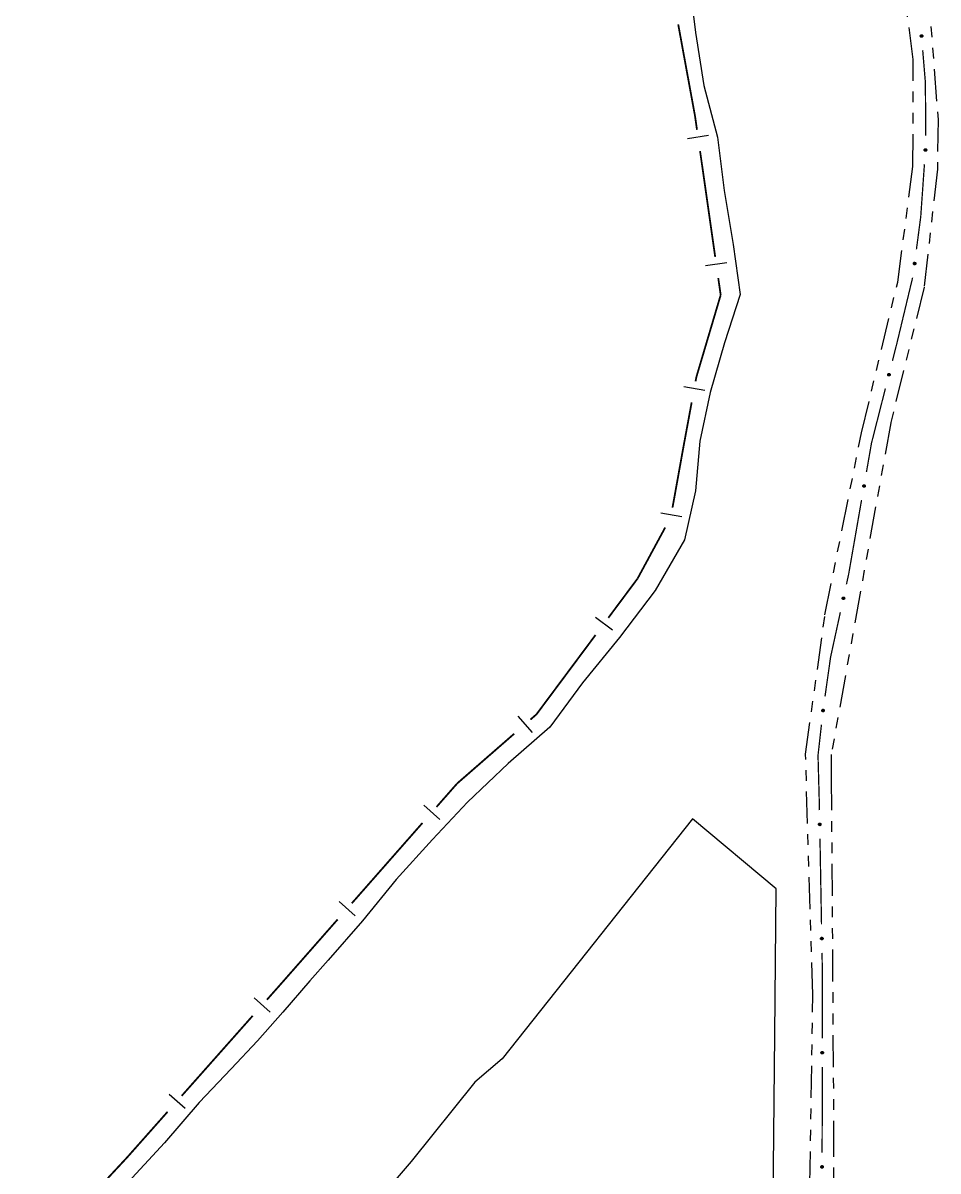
# Model space of a CAD drawing. Extents: x 207981 to 210201, y 4876477 to 4878908.
# Drawn here: x 208940.8 to 209069.2, y 4878082 to 4878242.9 of the extents above; entities that cross this region are included whole.
import ezdxf

# ---------------------------------------------------------------- set-up
doc = ezdxf.new("R2010")
doc.units = 0
doc.header["$LTSCALE"] = 1.5
doc.header["$MEASUREMENT"] = 0
doc.linetypes.add('TRACO_25', pattern=[8, 3, -1, 1, -1, 1, -1])
for name, color, linetype in [('HD-CURSO-PERENE', 170, 'CONTINUOUS'), ('LM-LIM-SETORES-BAIRROS', 250, 'CONTINUOUS'), ('RU-QUADRA', 210, 'CONTINUOUS'), ('SV-EIXO-RUA-N-PAV', 6, 'CONTINUOUS'), ('SV-RUA-NAO-PAV', 7, 'CONTINUOUS')]:
    doc.layers.add(name, color=color, linetype=linetype)

msp = doc.modelspace()

# ---------------------------------------------------------------- linework, layer by layer
at = {"layer": 'HD-CURSO-PERENE', "linetype": 'Continuous'}
msp.add_polyline3d([(209034.221195, 4878249.249824, 2.246898), (209035.134872, 4878241.608885, 2.246898), (209036.322687, 4878234.169424, 2.246898), (209038.209854, 4878226.933888, 2.246898), (209039.147794, 4878219.443013, 2.246898), (209040.411271, 4878211.87905, 2.246898), (209041.396862, 4878204.863214, 2.246898), (209039.229496, 4878198.104098, 2.246898), (209037.188068, 4878191.170794, 2.246898), (209035.771579, 4878184.316049, 2.246898), (209035.155991, 4878177.365962, 2.246898), (209033.614439, 4878170.510497, 2.246898), (209029.497718, 4878163.415326, 2.246898), (209024.478046, 4878156.81471, 2.246898), (209019.30705, 4878150.463099, 2.246898), (209014.710592, 4878144.26472, 2.246898), (209008.883146, 4878139.133723, 2.246898), (209003.182138, 4878133.728591, 2.246898), (208998.255644, 4878128.502828, 2.246898), (208993.181074, 4878122.876411, 2.246898), (208988.457304, 4878117.127076, 2.246898), (208983.63236, 4878111.602046, 2.246898), (208981.060954, 4878108.674606, 2.246898), (208977.276293, 4878104.323121, 2.237028), (208973.724455, 4878100.297297, 2.237028), (208969.996897, 4878096.345523, 2.237028), (208965.523587, 4878091.638434, 2.237028), (208960.681167, 4878086.003051, 2.237028), (208955.016025, 4878079.887228, 2.237028)], dxfattribs=at)
at = {"layer": 'LM-LIM-SETORES-BAIRROS', "const_width": 0.25}
for points in [[(209032.720352, 4878242.738475), (209035.066506, 4878229.951936)], [(209032.720352, 4878242.738475), (209035.066506, 4878229.951936)], [(209035.066506, 4878229.951936), (209035.086657, 4878229.842115)], [(209035.066506, 4878229.951936), (209035.086657, 4878229.842115)], [(209035.086657, 4878229.842115), (209035.354647, 4878227.972883)], [(209035.086657, 4878229.842115), (209035.354647, 4878227.972883)], [(209035.780401, 4878225.003248), (209037.909172, 4878210.155071)], [(209035.780401, 4878225.003248), (209037.909172, 4878210.155071)], [(209038.334926, 4878207.185436), (209038.618762, 4878205.205679)], [(209038.334926, 4878207.185436), (209038.618762, 4878205.205679)], [(209038.675421, 4878204.810484), (209035.373864, 4878193.689448)], [(209038.675421, 4878204.810484), (209035.373864, 4878193.689448)], [(209038.618762, 4878205.205679), (209038.675421, 4878204.810484)], [(209038.618762, 4878205.205679), (209038.675421, 4878204.810484)], [(209035.373864, 4878193.689448), (209035.266095, 4878193.326438)], [(209035.373864, 4878193.689448), (209035.266095, 4878193.326438)], [(209035.266095, 4878193.326438), (209035.152957, 4878192.715495)], [(209035.266095, 4878193.326438), (209035.152957, 4878192.715495)], [(209034.60669, 4878189.765649), (209033.514154, 4878183.865957)], [(209034.60669, 4878189.765649), (209033.514154, 4878183.865957)], [(209033.514154, 4878183.865957), (209033.471713, 4878183.636774)], [(209033.514154, 4878183.865957), (209033.471713, 4878183.636774)], [(209033.471713, 4878183.636774), (209031.91712, 4878175.008788)], [(209033.471713, 4878183.636774), (209031.91712, 4878175.008788)], [(209030.892542, 4878172.229113), (209027.082277, 4878165.194777)], [(209030.892542, 4878172.229113), (209027.082277, 4878165.194777)], [(209027.011937, 4878165.064918), (209022.917154, 4878159.570652)], [(209027.011937, 4878165.064918), (209022.917154, 4878159.570652)], [(209027.082277, 4878165.194777), (209027.011937, 4878165.064918)], [(209027.082277, 4878165.194777), (209027.011937, 4878165.064918)], [(209021.124424, 4878157.165217), (209013.355927, 4878146.741664)], [(209021.124424, 4878157.165217), (209013.355927, 4878146.741664)], [(209013.355927, 4878146.741664), (209012.836318, 4878146.044467)], [(209013.355927, 4878146.741664), (209012.836318, 4878146.044467)], [(209012.836318, 4878146.044467), (209011.983849, 4878145.301994)], [(209012.836318, 4878146.044467), (209011.983849, 4878145.301994)], [(209009.721604, 4878143.331652), (209002.180788, 4878136.763845)], [(209009.721604, 4878143.331652), (209002.180788, 4878136.763845)], [(209001.711148, 4878136.354804), (208998.819969, 4878133.068317)], [(209001.711148, 4878136.354804), (208998.819969, 4878133.068317)], [(209002.180788, 4878136.763845), (209001.711148, 4878136.354804)], [(209002.180788, 4878136.763845), (209001.711148, 4878136.354804)], [(208996.838445, 4878130.815861), (208986.930822, 4878119.553578)], [(208996.838445, 4878130.815861), (208986.930822, 4878119.553578)], [(208984.949297, 4878117.301122), (208977.023199, 4878108.291296)], [(208984.949297, 4878117.301122), (208977.023199, 4878108.291296)], [(208976.976574, 4878108.238296), (208975.032296, 4878106.047125)], [(208976.976574, 4878108.238296), (208975.032296, 4878106.047125)], [(208977.023199, 4878108.291296), (208976.976574, 4878108.238296)], [(208977.023199, 4878108.291296), (208976.976574, 4878108.238296)], [(208973.041167, 4878103.803154), (208963.085522, 4878092.5833)], [(208973.041167, 4878103.803154), (208963.085522, 4878092.5833)], [(208961.094393, 4878090.339329), (208955.784715, 4878084.355407)], [(208961.094393, 4878090.339329), (208955.784715, 4878084.355407)], [(208955.431483, 4878083.95732), (208951.026245, 4878079.221689)], [(208955.431483, 4878083.95732), (208951.026245, 4878079.221689)], [(208955.784715, 4878084.355407), (208955.431483, 4878083.95732)], [(208955.784715, 4878084.355407), (208955.431483, 4878083.95732)]]:
    msp.add_lwpolyline(points, dxfattribs=at)
at = {"layer": 'LM-LIM-SETORES-BAIRROS'}
for points in [[(209034.011748, 4878226.770127), (209036.981383, 4878227.195882)], [(209034.011748, 4878226.770127), (209036.981383, 4878227.195882)], [(209036.566272, 4878208.952316), (209039.535908, 4878209.37807)], [(209036.566272, 4878208.952316), (209039.535908, 4878209.37807)], [(209033.495945, 4878192.005347), (209036.445791, 4878191.459079)], [(209033.495945, 4878192.005347), (209036.445791, 4878191.459079)], [(209030.263567, 4878174.290623), (209033.216024, 4878173.758649)], [(209030.263567, 4878174.290623), (209033.216024, 4878173.758649)], [(209021.11686, 4878159.665205), (209023.522295, 4878157.872475)], [(209021.11686, 4878159.665205), (209023.522295, 4878157.872475)], [(209010.244596, 4878145.776336), (209012.214938, 4878143.514091)], [(209010.244596, 4878145.776336), (209012.214938, 4878143.514091)], [(208997.033233, 4878133.308261), (208999.285689, 4878131.326736)], [(208997.033233, 4878133.308261), (208999.285689, 4878131.326736)], [(208985.144085, 4878119.793522), (208987.396542, 4878117.811997)], [(208985.144085, 4878119.793522), (208987.396542, 4878117.811997)], [(208973.246601, 4878106.2947), (208975.490572, 4878104.303571)], [(208973.246601, 4878106.2947), (208975.490572, 4878104.303571)], [(208961.299827, 4878092.830874), (208963.543797, 4878090.839745)], [(208961.299827, 4878092.830874), (208963.543797, 4878090.839745)]]:
    msp.add_lwpolyline(points, dxfattribs=at)
at = {"layer": 'RU-QUADRA', "linetype": 'Continuous', "flags": 128}
msp.add_lwpolyline([(209034.710451, 4878131.411255), (209008.014414, 4878097.774294), (209004.203863, 4878094.478996), (208995.259212, 4878083.355545), (208985.532027, 4878072.008306), (208973.187206, 4878058.587853), (208965.253882, 4878050.326718), (208940.812497, 4878026.614502), (208962.477504, 4878006.318376), (208978.726088, 4877991.12131), (208995.735186, 4877978.181443), (209008.265995, 4878001.533491), (209009.587908, 4878003.102128), (209018.419409, 4878012.851438), (209025.707871, 4878025.93689), (209023.145094, 4878028.221), (209034.857508, 4878036.984071), (209045.720746, 4878045.492379), (209046.265666, 4878101.143647), (209046.46581, 4878121.58382)], close=True, dxfattribs=at)
at = {"layer": 'SV-EIXO-RUA-N-PAV'}
for points in [[(209066.941764, 4878241.270186), (209066.979544, 4878241.239126), (209067.005663, 4878241.204706), (209067.019184, 4878241.169728), (209067.023073, 4878241.135704), (209067.023131, 4878241.100447), (209067.015348, 4878241.064888), (209066.997966, 4878241.027334), (209066.967075, 4878240.989217), (209066.930057, 4878240.964779), (209066.896474, 4878240.949688), (209066.861228, 4878240.94359), (209066.826977, 4878240.944107), (209066.790308, 4878240.953414), (209066.752423, 4878240.9714), (209066.714847, 4878241.00339), (209066.689472, 4878241.03731), (209066.677282, 4878241.071486), (209066.671376, 4878241.106958), (209066.671748, 4878241.142953), (209066.67959, 4878241.177815), (209066.697768, 4878241.215926), (209066.729833, 4878241.252595), (209066.763375, 4878241.27829), (209066.797371, 4878241.290957), (209066.832424, 4878241.295985), (209066.867786, 4878241.296473), (209066.903857, 4878241.290137), (209066.941764, 4878241.270186)], [(209067.513208, 4878225.278212), (209067.545794, 4878225.241739), (209067.566341, 4878225.20373), (209067.574354, 4878225.167096), (209067.572994, 4878225.132877), (209067.567659, 4878225.098026), (209067.554529, 4878225.064075), (209067.531609, 4878225.029622), (209067.495251, 4878224.996678), (209067.454931, 4878224.978188), (209067.419435, 4878224.96841), (209067.383672, 4878224.967774), (209067.349903, 4878224.973524), (209067.315088, 4878224.988329), (209067.2804, 4878225.011898), (209067.248158, 4878225.049258), (209067.228269, 4878225.086659), (209067.221449, 4878225.122297), (209067.221037, 4878225.158255), (209067.22691, 4878225.19377), (209067.239991, 4878225.227023), (209067.263784, 4878225.261905), (209067.30108, 4878225.29324), (209067.338157, 4878225.313502), (209067.37369, 4878225.320821), (209067.4091, 4878225.320429), (209067.44412, 4878225.315504), (209067.478798, 4878225.303725), (209067.513208, 4878225.278212)], [(209065.996643, 4878209.350661), (209066.026958, 4878209.312281), (209066.045164, 4878209.273097), (209066.050943, 4878209.236044), (209066.047512, 4878209.20197), (209066.040075, 4878209.167506), (209066.024911, 4878209.134414), (209065.999946, 4878209.101413), (209065.961659, 4878209.070732), (209065.920292, 4878209.05472), (209065.884269, 4878209.047111), (209065.848533, 4878209.048643), (209065.815175, 4878209.056428), (209065.781321, 4878209.073316), (209065.748124, 4878209.098943), (209065.718206, 4878209.138188), (209065.70062, 4878209.176726), (209065.695972, 4878209.212712), (209065.69774, 4878209.248629), (209065.705753, 4878209.283723), (209065.720826, 4878209.316121), (209065.746688, 4878209.349498), (209065.785815, 4878209.378515), (209065.824051, 4878209.396493), (209065.859962, 4878209.401646), (209065.895284, 4878209.399109), (209065.929941, 4878209.392071), (209065.963841, 4878209.378213), (209065.996643, 4878209.350661)], [(209062.411522, 4878193.755076), (209062.437096, 4878193.713387), (209062.45055, 4878193.672327), (209062.451915, 4878193.634852), (209062.444486, 4878193.601421), (209062.433034, 4878193.568076), (209062.41407, 4878193.537004), (209062.385384, 4878193.507181), (209062.343744, 4878193.481233), (209062.300776, 4878193.470215), (209062.264107, 4878193.466911), (209062.228802, 4878193.47265), (209062.196595, 4878193.484318), (209062.164971, 4878193.505084), (209062.135031, 4878193.53445), (209062.109954, 4878193.576952), (209062.097039, 4878193.617296), (209062.096671, 4878193.653579), (209062.102666, 4878193.689036), (209062.114766, 4878193.722939), (209062.133556, 4878193.753332), (209062.163177, 4878193.783423), (209062.205455, 4878193.807619), (209062.245547, 4878193.820959), (209062.281815, 4878193.821837), (209062.31659, 4878193.815149), (209062.350174, 4878193.804069), (209062.382202, 4878193.786307), (209062.411522, 4878193.755076)], [(209058.910817, 4878178.162646), (209058.939509, 4878178.123038), (209058.95607, 4878178.08313), (209058.960302, 4878178.045869), (209058.955456, 4878178.011968), (209058.946592, 4878177.977843), (209058.930065, 4878177.94541), (209058.903748, 4878177.913476), (209058.864218, 4878177.884415), (209058.822221, 4878177.870137), (209058.785913, 4878177.864034), (209058.750271, 4878177.867051), (209058.717265, 4878177.876217), (209058.684143, 4878177.894499), (209058.652042, 4878177.921485), (209058.623781, 4878177.961941), (209058.607814, 4878178.001177), (209058.604667, 4878178.037325), (209058.607928, 4878178.073137), (209058.617395, 4878178.107867), (209058.633801, 4878178.139611), (209058.66103, 4878178.171883), (209058.70133, 4878178.199247), (209058.740281, 4878178.215619), (209058.776376, 4878178.219273), (209058.811561, 4878178.215269), (209058.845896, 4878178.206795), (209058.87919, 4878178.191539), (209058.910817, 4878178.162646)], [(209056.023703, 4878162.422958), (209056.050712, 4878162.382184), (209056.065587, 4878162.341618), (209056.068255, 4878162.304212), (209056.061994, 4878162.270543), (209056.051709, 4878162.23682), (209056.033839, 4878162.205107), (209056.006208, 4878162.174303), (209055.965496, 4878162.146923), (209055.922938, 4878162.134416), (209055.886406, 4878162.129838), (209055.850922, 4878162.134345), (209055.818328, 4878162.144885), (209055.786001, 4878162.164538), (209055.755058, 4878162.192844), (209055.728516, 4878162.234448), (209055.714206, 4878162.274318), (209055.712575, 4878162.310566), (209055.717332, 4878162.34621), (209055.728245, 4878162.380514), (209055.745966, 4878162.411542), (209055.774523, 4878162.442646), (209055.815933, 4878162.468299), (209055.855536, 4878162.483025), (209055.891751, 4878162.485165), (209055.926738, 4878162.479691), (209055.960688, 4878162.469787), (209055.993314, 4878162.45315), (209056.023703, 4878162.422958)], [(209053.156914, 4878146.70435), (209053.187963, 4878146.666561), (209053.20692, 4878146.627734), (209053.213411, 4878146.590799), (209053.210636, 4878146.556666), (209053.203864, 4878146.522065), (209053.189341, 4878146.488687), (209053.165015, 4878146.455211), (209053.127326, 4878146.423799), (209053.086275, 4878146.406994), (209053.050405, 4878146.398693), (209053.014646, 4878146.399537), (209052.981144, 4878146.406678), (209052.946971, 4878146.422911), (209052.913288, 4878146.447895), (209052.882619, 4878146.486557), (209052.864295, 4878146.524749), (209052.858955, 4878146.560639), (209052.860031, 4878146.596583), (209052.867367, 4878146.631825), (209052.881813, 4878146.664507), (209052.907028, 4878146.698376), (209052.945589, 4878146.72814), (209052.983473, 4878146.746851), (209053.019278, 4878146.752694), (209053.054641, 4878146.750838), (209053.089428, 4878146.744468), (209053.123588, 4878146.731265), (209053.156914, 4878146.70435)], [(209052.674711, 4878130.761957), (209052.710384, 4878130.728499), (209052.734201, 4878130.692448), (209052.745412, 4878130.656662), (209052.747073, 4878130.622457), (209052.744831, 4878130.587271), (209052.734744, 4878130.552295), (209052.714949, 4878130.515956), (209052.681637, 4878130.479936), (209052.643103, 4878130.457964), (209052.608607, 4878130.445096), (209052.573039, 4878130.441311), (209052.538895, 4878130.444061), (209052.502911, 4878130.455741), (209052.46628, 4878130.47616), (209052.430871, 4878130.510533), (209052.407763, 4878130.546036), (209052.397829, 4878130.580935), (209052.394249, 4878130.616716), (209052.396969, 4878130.652611), (209052.407068, 4878130.686886), (209052.427694, 4878130.723731), (209052.462083, 4878130.75823), (209052.49723, 4878130.781681), (209052.53198, 4878130.792103), (209052.567287, 4878130.794834), (209052.602605, 4878130.793014), (209052.638185, 4878130.784338), (209052.674711, 4878130.761957)], [(209052.960379, 4878114.764507), (209052.996052, 4878114.731049), (209053.01987, 4878114.694998), (209053.031081, 4878114.659213), (209053.032742, 4878114.625007), (209053.030499, 4878114.589821), (209053.020412, 4878114.554846), (209053.000618, 4878114.518507), (209052.967306, 4878114.482486), (209052.928772, 4878114.460515), (209052.894276, 4878114.447647), (209052.858708, 4878114.443861), (209052.824564, 4878114.446612), (209052.788579, 4878114.458291), (209052.751949, 4878114.47871), (209052.71654, 4878114.513084), (209052.693432, 4878114.548587), (209052.683497, 4878114.583485), (209052.679918, 4878114.619267), (209052.682637, 4878114.655161), (209052.692737, 4878114.689437), (209052.713363, 4878114.726281), (209052.747752, 4878114.76078), (209052.782899, 4878114.784232), (209052.817648, 4878114.794654), (209052.852955, 4878114.797385), (209052.888273, 4878114.795565), (209052.923854, 4878114.786889), (209052.960379, 4878114.764507)], [(209053.023616, 4878098.763106), (209053.058686, 4878098.729016), (209053.081856, 4878098.692546), (209053.092426, 4878098.656566), (209053.093476, 4878098.622336), (209053.090606, 4878098.587196), (209053.079896, 4878098.552406), (209053.059456, 4878098.516426), (209053.025506, 4878098.481006), (209052.986586, 4878098.459726), (209052.951866, 4878098.447476), (209052.916236, 4878098.444326), (209052.882146, 4878098.447686), (209052.846376, 4878098.460006), (209052.810116, 4878098.481076), (209052.775326, 4878098.516076), (209052.752856, 4878098.551986), (209052.743546, 4878098.587056), (209052.740606, 4878098.622896), (209052.743966, 4878098.658736), (209052.754676, 4878098.692826), (209052.775956, 4878098.729296), (209052.810956, 4878098.763176), (209052.846516, 4878098.785996), (209052.881446, 4878098.795796), (209052.916796, 4878098.797896), (209052.952076, 4878098.795446), (209052.987496, 4878098.786136), (209053.023616, 4878098.763106)], [(209053.001229, 4878082.762719), (209053.036165, 4878082.728491), (209053.059192, 4878082.691931), (209053.06962, 4878082.65591), (209053.070536, 4878082.621676), (209053.067528, 4878082.586547), (209053.056682, 4878082.551799), (209053.036101, 4878082.5159), (209053.002012, 4878082.480613), (209052.963009, 4878082.459486), (209052.928242, 4878082.447372), (209052.892599, 4878082.444362), (209052.858523, 4878082.447856), (209052.822801, 4878082.460316), (209052.786624, 4878082.481528), (209052.751972, 4878082.516664), (209052.729643, 4878082.552662), (209052.72047, 4878082.587768), (209052.717671, 4878082.623619), (209052.721172, 4878082.659446), (209052.732015, 4878082.693494), (209052.753438, 4878082.72988), (209052.788571, 4878082.763623), (209052.82422, 4878082.786303), (209052.859188, 4878082.795966), (209052.894546, 4878082.797927), (209052.929816, 4878082.795339), (209052.965199, 4878082.78589), (209053.001229, 4878082.762719)]]:
    msp.add_lwpolyline(points, close=True, dxfattribs=at)
for points in [[(209066.671748, 4878241.142953), (209066.689472, 4878241.03731)], [(209066.676662, 4878241.156112), (209066.701139, 4878241.026703)], [(209066.67959, 4878241.177815), (209066.714847, 4878241.00339)], [(209066.691507, 4878241.19158), (209066.732528, 4878240.995087)], [(209066.697768, 4878241.215926), (209066.752423, 4878240.9714)], [(209066.715644, 4878241.230561), (209066.770603, 4878240.965398)], [(209066.729833, 4878241.252595), (209066.790308, 4878240.953414)], [(209066.745786, 4878241.263196), (209066.807204, 4878240.953387)], [(209066.763375, 4878241.27829), (209066.826977, 4878240.944107)], [(209066.779895, 4878241.281101), (209066.843352, 4878240.946814)], [(209066.797371, 4878241.290957), (209066.861228, 4878240.94359)], [(209066.814683, 4878241.290846), (209066.876101, 4878240.948174)], [(209066.832424, 4878241.295985), (209066.896474, 4878240.949688)], [(209066.851511, 4878241.292546), (209066.914629, 4878240.962339)], [(209066.867786, 4878241.296473), (209066.930057, 4878240.964779)], [(209066.886073, 4878241.28858), (209066.948624, 4878240.981603)], [(209066.903857, 4878241.290137), (209066.967075, 4878240.989217)], [(209066.921088, 4878241.279174), (209066.980353, 4878241.011632)], [(209066.941764, 4878241.270186), (209066.997966, 4878241.027334)], [(209066.961656, 4878241.252431), (209067.005623, 4878241.053446)], [(209066.979544, 4878241.239126), (209067.015348, 4878241.064888)], [(209066.994518, 4878241.219569), (209067.017521, 4878241.091407)], [(209067.005663, 4878241.204706), (209067.023131, 4878241.100447)], [(209067.22691, 4878225.19377), (209067.228269, 4878225.086659)], [(209067.233779, 4878225.206023), (209067.238177, 4878225.074393)], [(209067.239991, 4878225.227023), (209067.248158, 4878225.049258)], [(209067.253873, 4878225.238803), (209067.264361, 4878225.038349)], [(209067.263784, 4878225.261905), (209067.2804, 4878225.011898)], [(209067.283688, 4878225.273635), (209067.297447, 4878225.003186)], [(209067.30108, 4878225.29324), (209067.315088, 4878224.988329)], [(209067.318467, 4878225.301276), (209067.331781, 4878224.985718)], [(209067.338157, 4878225.313502), (209067.349903, 4878224.973524)], [(209067.354912, 4878225.313754), (209067.366499, 4878224.973695)], [(209067.37369, 4878225.320821), (209067.383672, 4878224.967774)], [(209067.390782, 4878225.318064), (209067.399071, 4878224.97003)], [(209067.4091, 4878225.320429), (209067.419435, 4878224.96841)], [(209067.427437, 4878225.314111), (209067.439312, 4878224.978136)], [(209067.44412, 4878225.315504), (209067.454931, 4878224.978188)], [(209067.460985, 4878225.304906), (209067.475853, 4878224.991974)], [(209067.478798, 4878225.303725), (209067.495251, 4878224.996678)], [(209067.49415, 4878225.290256), (209067.511801, 4878225.016798)], [(209067.513208, 4878225.278212), (209067.531609, 4878225.029622)], [(209067.530151, 4878225.257624), (209067.543169, 4878225.054255)], [(209067.545794, 4878225.241739), (209067.554529, 4878225.064075)], [(209067.5576, 4878225.220123), (209067.560733, 4878225.08995)], [(209067.566341, 4878225.20373), (209067.567659, 4878225.098026)], [(209065.705753, 4878209.283723), (209065.70062, 4878209.176726)], [(209065.713352, 4878209.295536), (209065.709766, 4878209.163882)], [(209065.720826, 4878209.316121), (209065.718206, 4878209.138188)], [(209065.735396, 4878209.327039), (209065.733718, 4878209.126318)], [(209065.746688, 4878209.349498), (209065.748124, 4878209.098943)], [(209065.767266, 4878209.36), (209065.764613, 4878209.089215)], [(209065.785815, 4878209.378515), (209065.781321, 4878209.073316)], [(209065.803656, 4878209.385483), (209065.797825, 4878209.069698)], [(209065.824051, 4878209.396493), (209065.815175, 4878209.056428)], [(209065.840791, 4878209.395729), (209065.831751, 4878209.055593)], [(209065.859962, 4878209.401646), (209065.848533, 4878209.048643)], [(209065.876856, 4878209.397858), (209065.864041, 4878209.049962)], [(209065.895284, 4878209.399109), (209065.884269, 4878209.047111)], [(209065.913204, 4878209.391692), (209065.904699, 4878209.055614)], [(209065.929941, 4878209.392071), (209065.920292, 4878209.05472)], [(209065.946133, 4878209.380471), (209065.942012, 4878209.067213)], [(209065.963841, 4878209.378213), (209065.961659, 4878209.070732)], [(209065.978349, 4878209.363838), (209065.979398, 4878209.089812)], [(209065.996643, 4878209.350661), (209065.999946, 4878209.101413)], [(209066.012306, 4878209.329084), (209066.012977, 4878209.1253)], [(209066.026958, 4878209.312281), (209066.024911, 4878209.134414)], [(209066.037433, 4878209.289989), (209066.032672, 4878209.159866)], [(209066.045164, 4878209.273097), (209066.040075, 4878209.167506)], [(209062.114766, 4878193.722939), (209062.097039, 4878193.617296)], [(209062.123706, 4878193.733773), (209062.104606, 4878193.603463)], [(209062.133556, 4878193.753332), (209062.109954, 4878193.576952)], [(209062.149314, 4878193.762454), (209062.123957, 4878193.563334)], [(209062.163177, 4878193.783423), (209062.135031, 4878193.53445)], [(209062.184851, 4878193.791423), (209062.150257, 4878193.522843)], [(209062.205455, 4878193.807619), (209062.164971, 4878193.505084)], [(209062.223995, 4878193.812433), (209062.180933, 4878193.499543)], [(209062.245547, 4878193.820959), (209062.196595, 4878193.484318)], [(209062.262079, 4878193.818225), (209062.212957, 4878193.481533)], [(209062.281815, 4878193.821837), (209062.228802, 4878193.47265)], [(209062.298143, 4878193.816082), (209062.244356, 4878193.47213)], [(209062.31659, 4878193.815149), (209062.264107, 4878193.466911)], [(209062.333509, 4878193.805669), (209062.285397, 4878193.472944)], [(209062.350174, 4878193.804069), (209062.300776, 4878193.470215)], [(209062.364884, 4878193.790639), (209062.323818, 4878193.480057)], [(209062.382202, 4878193.786307), (209062.343744, 4878193.481233)], [(209062.394912, 4878193.770321), (209062.363611, 4878193.498086)], [(209062.411522, 4878193.755076), (209062.385384, 4878193.507181)], [(209062.424529, 4878193.731802), (209062.401144, 4878193.529363)], [(209062.437096, 4878193.713387), (209062.41407, 4878193.537004)], [(209062.444866, 4878193.690014), (209062.42478, 4878193.561362)], [(209062.45055, 4878193.672327), (209062.433034, 4878193.568076)], [(209058.617395, 4878178.107867), (209058.607814, 4878178.001177)], [(209058.625479, 4878178.119354), (209058.616418, 4878177.987964)], [(209058.633801, 4878178.139611), (209058.623781, 4878177.961941)], [(209058.648814, 4878178.149913), (209058.638787, 4878177.949435)], [(209058.66103, 4878178.171883), (209058.652042, 4878177.921485)], [(209058.682027, 4878178.18152), (209058.668111, 4878177.911079)], [(209058.70133, 4878178.199247), (209058.684143, 4878177.894499)], [(209058.719446, 4878178.205467), (209058.700483, 4878177.890198)], [(209058.740281, 4878178.215619), (209058.717265, 4878177.876217)], [(209058.756975, 4878178.214159), (209058.733793, 4878177.874694)], [(209058.776376, 4878178.219273), (209058.750271, 4878177.867051)], [(209058.793097, 4878178.214786), (209058.76582, 4878177.867724)], [(209058.811561, 4878178.215269), (209058.785913, 4878177.864034)], [(209058.829157, 4878178.207113), (209058.806678, 4878177.87168)], [(209058.845896, 4878178.206795), (209058.822221, 4878177.870137)], [(209058.861591, 4878178.194531), (209058.844441, 4878177.881716)], [(209058.87919, 4878178.191539), (209058.864218, 4878177.884415)], [(209058.893087, 4878178.176573), (209058.882735, 4878177.902741)], [(209058.910817, 4878178.162646), (209058.903748, 4878177.913476)], [(209058.925569, 4878178.140437), (209058.917762, 4878177.936801)], [(209058.939509, 4878178.123038), (209058.930065, 4878177.94541)], [(209058.949048, 4878178.100329), (209058.938877, 4878177.970517)], [(209058.95607, 4878178.08313), (209058.946592, 4878177.977843)], [(209055.728245, 4878162.380514), (209055.714206, 4878162.274318)], [(209055.736803, 4878162.391652), (209055.722249, 4878162.260756)], [(209055.745966, 4878162.411542), (209055.728516, 4878162.234448)], [(209055.761397, 4878162.421207), (209055.742985, 4878162.221325)], [(209055.774523, 4878162.442646), (209055.755058, 4878162.192844)], [(209055.795905, 4878162.451395), (209055.770678, 4878162.181774)], [(209055.815933, 4878162.468299), (209055.786001, 4878162.164538)], [(209055.834293, 4878162.473755), (209055.802147, 4878162.159556)], [(209055.855536, 4878162.483025), (209055.818328, 4878162.144885)], [(209055.872153, 4878162.480868), (209055.834778, 4878162.142671)], [(209055.891751, 4878162.485165), (209055.850922, 4878162.134345)], [(209055.90827, 4878162.479981), (209055.866485, 4878162.134366)], [(209055.926738, 4878162.479691), (209055.886406, 4878162.129838)], [(209055.943977, 4878162.470805), (209055.907473, 4878162.136608)], [(209055.960688, 4878162.469787), (209055.922938, 4878162.134416)], [(209055.975856, 4878162.456877), (209055.945623, 4878162.145054)], [(209055.993314, 4878162.45315), (209055.965496, 4878162.146923)], [(209056.006572, 4878162.437616), (209055.984764, 4878162.164457)], [(209056.023703, 4878162.422958), (209056.006208, 4878162.174303)], [(209056.037513, 4878162.400151), (209056.021186, 4878162.197021)], [(209056.050712, 4878162.382184), (209056.033839, 4878162.205107)], [(209056.059291, 4878162.359096), (209056.043695, 4878162.229823)], [(209056.065587, 4878162.341618), (209056.051709, 4878162.23682)], [(209052.867367, 4878146.631825), (209052.864295, 4878146.524749)], [(209052.874738, 4878146.643782), (209052.873686, 4878146.512083)], [(209052.881813, 4878146.664507), (209052.882619, 4878146.486557)], [(209052.896171, 4878146.675704), (209052.898357, 4878146.474987)], [(209052.907028, 4878146.698376), (209052.913288, 4878146.447895)], [(209052.927401, 4878146.709272), (209052.92996, 4878146.438485)], [(209052.945589, 4878146.72814), (209052.946971, 4878146.422911)], [(209052.963293, 4878146.735451), (209052.963542, 4878146.419612)], [(209052.983473, 4878146.746851), (209052.981144, 4878146.406678)], [(209053.000224, 4878146.74641), (209052.997733, 4878146.406163)], [(209053.019278, 4878146.752694), (209053.014646, 4878146.399537)], [(209053.036241, 4878146.749232), (209053.030125, 4878146.401154)], [(209053.054641, 4878146.750838), (209053.050405, 4878146.398693)], [(209053.072701, 4878146.743767), (209053.070667, 4878146.407588)], [(209053.089428, 4878146.744468), (209053.086275, 4878146.406994)], [(209053.10584, 4878146.733182), (209053.10775, 4878146.419903)], [(209053.123588, 4878146.731265), (209053.127326, 4878146.423799)], [(209053.13837, 4878146.717172), (209053.144694, 4878146.443218)], [(209053.156914, 4878146.70435), (209053.165015, 4878146.455211)], [(209053.17299, 4878146.683079), (209053.177584, 4878146.479345)], [(209053.187963, 4878146.666561), (209053.189341, 4878146.488687)], [(209053.198865, 4878146.644474), (209053.19661, 4878146.514283)], [(209053.20692, 4878146.627734), (209053.203864, 4878146.522065)], [(209052.427694, 4878130.723731), (209052.46628, 4878130.47616)], [(209052.446487, 4878130.737168), (209052.484029, 4878130.468985)], [(209052.462083, 4878130.75823), (209052.502911, 4878130.455741)], [(209052.478694, 4878130.767768), (209052.519769, 4878130.454611)], [(209052.49723, 4878130.781681), (209052.538895, 4878130.444061)], [(209052.513898, 4878130.783409), (209052.555412, 4878130.445694)], [(209052.53198, 4878130.792103), (209052.573039, 4878130.441311)], [(209052.549248, 4878130.790864), (209052.588179, 4878130.444915)], [(209052.567287, 4878130.794834), (209052.608607, 4878130.445096)], [(209052.586109, 4878130.790157), (209052.627549, 4878130.456536)], [(209052.602605, 4878130.793014), (209052.643103, 4878130.457964)], [(209052.620338, 4878130.783945), (209052.662729, 4878130.473541)], [(209052.638185, 4878130.784338), (209052.681637, 4878130.479936)], [(209052.654665, 4878130.772275), (209052.696349, 4878130.501436)], [(209052.674711, 4878130.761957), (209052.714949, 4878130.515956)], [(209052.693401, 4878130.742942), (209052.724293, 4878130.541513)], [(209052.710384, 4878130.728499), (209052.734744, 4878130.552295)], [(209052.72405, 4878130.708006), (209052.738643, 4878130.578617)], [(209052.396969, 4878130.652611), (209052.407763, 4878130.546036)], [(209052.402731, 4878130.665421), (209052.418713, 4878130.534691)], [(209052.407068, 4878130.686886), (209052.430871, 4878130.510533)], [(209052.419858, 4878130.699845), (209052.447973, 4878130.501095)], [(209052.734201, 4878130.692448), (209052.744831, 4878130.587271)], [(209052.682637, 4878114.655161), (209052.693432, 4878114.548587)], [(209052.6884, 4878114.667971), (209052.704382, 4878114.537241)], [(209052.692737, 4878114.689437), (209052.71654, 4878114.513084)], [(209052.705527, 4878114.702395), (209052.733642, 4878114.503645)], [(209052.713363, 4878114.726281), (209052.751949, 4878114.47871)], [(209052.732155, 4878114.739719), (209052.769698, 4878114.471535)], [(209052.747752, 4878114.76078), (209052.788579, 4878114.458291)], [(209052.764363, 4878114.770318), (209052.805438, 4878114.457162)], [(209052.782899, 4878114.784232), (209052.824564, 4878114.446612)], [(209052.799567, 4878114.785959), (209052.841081, 4878114.448245)], [(209052.817648, 4878114.794654), (209052.858708, 4878114.443861)], [(209052.834917, 4878114.793414), (209052.873848, 4878114.447465)], [(209052.852955, 4878114.797385), (209052.894276, 4878114.447647)], [(209052.871777, 4878114.792707), (209052.913218, 4878114.459086)], [(209052.888273, 4878114.795565), (209052.928772, 4878114.460515)], [(209052.906007, 4878114.786495), (209052.948398, 4878114.476091)], [(209052.923854, 4878114.786889), (209052.967306, 4878114.482486)], [(209052.940334, 4878114.774825), (209052.982018, 4878114.503986)], [(209052.960379, 4878114.764507), (209053.000618, 4878114.518507)], [(209052.97907, 4878114.745493), (209053.009962, 4878114.544063)], [(209052.996052, 4878114.731049), (209053.020412, 4878114.554846)], [(209053.009718, 4878114.710557), (209053.024312, 4878114.581167)], [(209053.01987, 4878114.694998), (209053.030499, 4878114.589821)], [(209052.743966, 4878098.658736), (209052.752856, 4878098.551986)], [(209052.749957, 4878098.671441), (209052.763602, 4878098.540447)], [(209052.754676, 4878098.692826), (209052.775326, 4878098.516076)], [(209052.767695, 4878098.705554), (209052.792257, 4878098.506334)], [(209052.775956, 4878098.729296), (209052.810116, 4878098.481076)], [(209052.794986, 4878098.742397), (209052.827734, 4878098.473586)], [(209052.810956, 4878098.763176), (209052.846376, 4878098.460006)], [(209052.827734, 4878098.772416), (209052.863212, 4878098.458576)], [(209052.846516, 4878098.785996), (209052.882146, 4878098.447686)], [(209052.863212, 4878098.787426), (209052.89869, 4878098.449024)], [(209052.881446, 4878098.795796), (209052.916236, 4878098.444326)], [(209052.89869, 4878098.794248), (209052.931438, 4878098.44766)], [(209052.916796, 4878098.797896), (209052.951866, 4878098.447476)], [(209052.935532, 4878098.792884), (209052.971009, 4878098.458576)], [(209052.952076, 4878098.795446), (209052.986586, 4878098.459726)], [(209052.969645, 4878098.786061), (209053.006487, 4878098.47495)], [(209052.987496, 4878098.786136), (209053.025506, 4878098.481006)], [(209053.003758, 4878098.773781), (209053.0406, 4878098.502241)], [(209053.023616, 4878098.763106), (209053.059456, 4878098.516426)], [(209053.041964, 4878098.743761), (209053.069255, 4878098.541812)], [(209053.058686, 4878098.729016), (209053.079896, 4878098.552406)], [(209053.071984, 4878098.708284), (209053.084265, 4878098.578654)], [(209053.081856, 4878098.692546), (209053.090606, 4878098.587196)], [(209052.721172, 4878082.659446), (209052.729643, 4878082.552662)], [(209052.727212, 4878082.672127), (209052.740343, 4878082.541081)], [(209052.732015, 4878082.693494), (209052.751972, 4878082.516664)], [(209052.745084, 4878082.706171), (209052.768864, 4878082.506856)], [(209052.753438, 4878082.72988), (209052.786624, 4878082.481528)], [(209052.772519, 4878082.742906), (209052.804213, 4878082.473968)], [(209052.788571, 4878082.763623), (209052.822801, 4878082.460316)], [(209052.805385, 4878082.772796), (209052.839632, 4878082.45882)], [(209052.82422, 4878082.786303), (209052.858523, 4878082.447856)], [(209052.840921, 4878082.787667), (209052.875071, 4878082.449129)], [(209052.859188, 4878082.795966), (209052.892599, 4878082.444362)], [(209052.876425, 4878082.79435), (209052.907814, 4878082.447636)], [(209052.894546, 4878082.797927), (209052.928242, 4878082.447372)], [(209052.913262, 4878082.792841), (209052.947428, 4878082.458397)], [(209052.929816, 4878082.795339), (209052.963009, 4878082.459486)], [(209052.947348, 4878082.785885), (209052.98297, 4878082.474632)], [(209052.965199, 4878082.78589), (209053.002012, 4878082.480613)], [(209052.981412, 4878082.773471), (209053.017189, 4878082.501788)], [(209053.001229, 4878082.762719), (209053.036101, 4878082.5159)], [(209053.019501, 4878082.743302), (209053.045999, 4878082.541247)], [(209053.036165, 4878082.728491), (209053.056682, 4878082.551799)], [(209053.049381, 4878082.707706), (209053.061153, 4878082.57803)], [(209053.059192, 4878082.691931), (209053.067528, 4878082.586547)]]:
    msp.add_lwpolyline(points, dxfattribs=at)
at = {"layer": 'SV-EIXO-RUA-N-PAV', "const_width": 0.18}
for points in [[(209067.010087, 4878239.124769), (209067.342269, 4878235.138586)], [(209067.342269, 4878235.138586), (209067.385242, 4878234.622906)], [(209067.385242, 4878234.622906), (209067.4415, 4878227.140585)], [(209067.252618, 4878223.147584), (209066.760251, 4878216.164921)], [(209066.760251, 4878216.164921), (209066.733364, 4878215.783612)], [(209066.733364, 4878215.783612), (209066.13004, 4878211.205451)], [(209065.593547, 4878207.242307), (209063.497854, 4878198.489704)], [(209063.497854, 4878198.489704), (209063.408782, 4878198.1177)], [(209063.408782, 4878198.1177), (209062.762903, 4878195.581157)], [(209061.77588, 4878191.704846), (209060.048588, 4878184.921303)], [(209059.82345, 4878184.037121), (209059.12126, 4878180.010281)], [(209060.048588, 4878184.921303), (209059.82345, 4878184.037121)], [(209058.43412, 4878176.069743), (209056.71627, 4878166.218398)], [(209056.71627, 4878166.218398), (209056.629244, 4878165.71933)], [(209056.629244, 4878165.71933), (209056.311325, 4878164.260161)], [(209055.459793, 4878160.35185), (209054.182496, 4878154.489384)], [(209054.086917, 4878154.050702), (209053.308694, 4878148.554497)], [(209054.182496, 4878154.489384), (209054.086917, 4878154.050702)], [(209052.808405, 4878144.586326), (209052.362227, 4878140.611288)], [(209052.362227, 4878140.611288), (209052.326845, 4878140.296062)], [(209052.326845, 4878140.296062), (209052.509035, 4878133.615752)], [(209052.509035, 4878133.615752), (209052.522408, 4878133.125396)], [(209052.522408, 4878133.125396), (209052.531504, 4878132.616015)], [(209052.602922, 4878128.616653), (209052.817173, 4878116.618566)], [(209052.88859, 4878112.619203), (209052.906445, 4878111.619363)], [(209052.906445, 4878111.619363), (209052.913536, 4878111.222273)], [(209052.913536, 4878111.222273), (209052.913536, 4878100.619426)], [(209052.913536, 4878096.619426), (209052.913536, 4878088.619426)], [(209052.913536, 4878088.471707), (209052.898429, 4878084.619455)], [(209052.913536, 4878088.619426), (209052.913536, 4878088.471707)]]:
    msp.add_lwpolyline(points, dxfattribs=at)
at = {"layer": 'SV-RUA-NAO-PAV', "linetype": 'TRACO_25'}
for points in [[(209050.579304, 4878044.295946, 3.880179), (209051.617709, 4878106.745861, 3.781192), (209050.5737, 4878140.448086, 3.781192), (209053.302526, 4878159.979082, 3.781192), (209058.427704, 4878185.495895, 3.706952), (209063.499837, 4878206.614592, 3.657459), (209065.644856, 4878222.843868, 3.657459), (209065.694943, 4878237.836699, 3.657459), (209062.915259, 4878258.485425, 3.657459)], [(209067.718003, 4878248.44307, 3.508979), (209069.163899, 4878229.410861, 3.508979), (209069.064725, 4878222.468913, 3.508979), (209067.20778, 4878205.899245, 3.508979), (209062.522765, 4878186.918763, 3.657459), (209054.175883, 4878140.393851, 3.880179), (209054.192377, 4878137.095587, 3.880179), (209054.510336, 4878088.521579, 3.607965), (209054.377985, 4878019.954922, 3.756445)]]:
    msp.add_polyline3d(points, dxfattribs=at)

doc.saveas('drawing.dxf')
